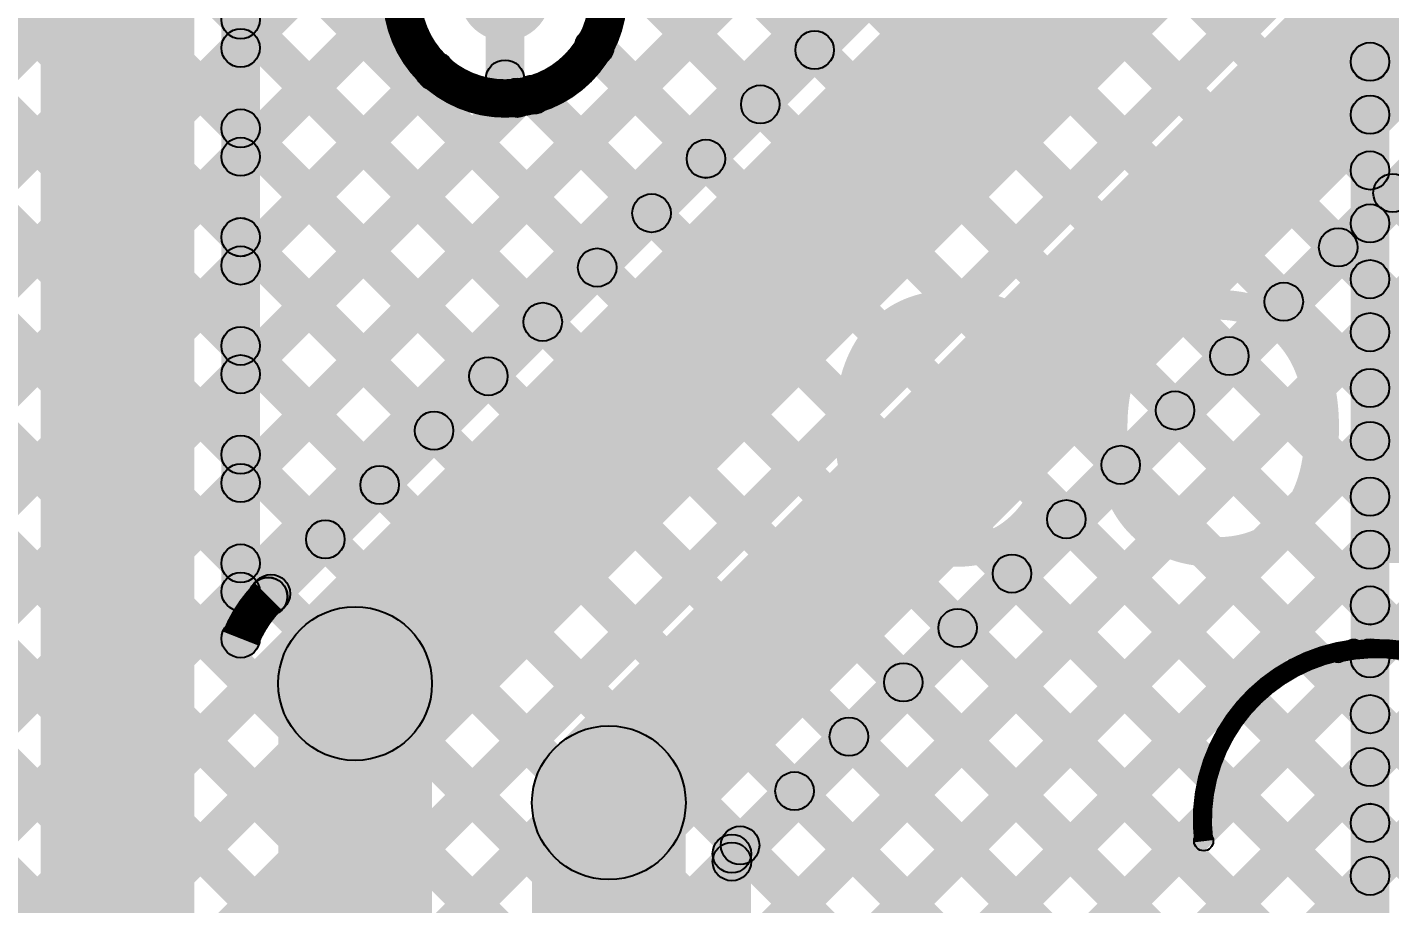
# Model space of a CAD drawing. Header units: millimetres. Extents: x -0.08 to 5.25, y -0.08 to 2.73.
# Drawn here: x 3.0687 to 3.4231, y 0.5857 to 0.8137 of the extents above; entities that cross this region are included whole.
import ezdxf

# ---------------------------------------------------------------- set-up
doc = ezdxf.new("R2010")
doc.units = ezdxf.units.MM
doc.header["$MEASUREMENT"] = 0
for name, color, linetype in [('BottomLayer', 5, 'Continuous'), ('TopLayer', 1, 'Continuous'), ('TopOverlay', 2, 'Continuous')]:
    doc.layers.add(name, color=color, linetype=linetype)

# ---------------------------------------------------------------- blocks, each defined once
blk = doc.blocks.new('CR1220_2_36')
at = {"layer": 'TopOverlay'}
h = blk.add_hatch(color=2, dxfattribs=at)
edge = h.paths.add_edge_path()
edge.add_arc((-0.248, 0.282), 0.0025, 0, 360)
h = blk.add_hatch(color=2, dxfattribs=at)
edge = h.paths.add_edge_path()
edge.add_arc((-0.244, 0.283), 0.0025, 0, 360)
h = blk.add_hatch(color=2, dxfattribs=at)
edge = h.paths.add_edge_path()
edge.add_arc((-0.283, 0.233), 0.0025, 0, 360)
at = {"layer": 'TopOverlay', "const_width": 0.005}
for points in [[(-0.283, 0.233, -0.414214), (-0.244, 0.283)], [(-0.248, 0.282, -0.414214), (-0.19332, 0.24732)]]:
    blk.add_lwpolyline(points, format="xyb", dxfattribs=at)
at = {"layer": 'TopOverlay'}
for centre in [(-0.248, 0.282), (-0.244, 0.283), (-0.283, 0.233)]:
    blk.add_circle(centre, 0.0025, dxfattribs=at)

msp = doc.modelspace()

# ---------------------------------------------------------------- hatches: boundary and pattern name
at = {"layer": 'BottomLayer'}
for points in [[(2.19295, 1.59846), (2.20002, 1.60554), (3.39495, 0.4106), (3.38788, 0.40353)], [(2.19295, 1.59846), (2.20002, 1.60554), (3.39495, 0.4106), (3.38788, 0.40353)], [(2.34415, 1.41898), (2.35122, 1.42605), (3.39, 0.38727), (3.38292, 0.3802)], [(2.34415, 1.41898), (2.35122, 1.42605), (3.39, 0.38727), (3.38292, 0.3802)], [(2.33338, 1.40146), (2.34045, 1.40853), (3.55945, 0.18954), (3.55238, 0.18246)], [(2.33338, 1.40146), (2.34045, 1.40853), (3.56145, 0.18754), (3.55438, 0.18046)], [(2.25152, 1.39846), (2.2586, 1.40554), (3.4766, 0.18754), (3.46952, 0.18046)], [(2.25153, 1.39846), (2.2586, 1.40554), (3.4746, 0.18954), (3.46753, 0.18246)], [(2.27981, 1.39846), (2.28688, 1.40554), (3.50288, 0.18954), (3.49581, 0.18246)], [(2.27981, 1.39846), (2.28688, 1.40554), (3.50488, 0.18754), (3.49781, 0.18046)], [(2.30809, 1.39846), (2.31517, 1.40554), (3.53117, 0.18954), (3.52409, 0.18246)], [(2.30809, 1.39846), (2.31516, 1.40554), (3.53316, 0.18754), (3.52609, 0.18046)], [(3.423, 0.4345), (3.413, 0.4345), (3.413, 1.36784), (3.423, 1.36784)], [(3.423, 0.4345), (3.413, 0.4345), (3.413, 1.36784), (3.423, 1.36784)], [(2.68523, 1.13446), (2.6923, 1.14154), (3.40867, 0.42517), (3.4016, 0.4181)], [(2.68523, 1.13446), (2.6923, 1.14154), (3.40867, 0.42517), (3.4016, 0.4181)], [(2.71351, 1.13446), (2.72058, 1.14154), (3.42154, 0.44058), (3.41446, 0.43351)], [(2.71352, 1.13446), (2.72059, 1.14154), (3.42154, 0.44059), (3.41446, 0.43352)], [(2.7418, 1.13446), (2.74887, 1.14154), (3.42154, 0.46887), (3.41446, 0.4618)], [(2.7418, 1.13446), (2.74887, 1.14154), (3.42154, 0.46887), (3.41446, 0.4618)], [(2.77008, 1.13446), (2.77716, 1.14154), (3.42154, 0.49716), (3.41446, 0.49008)], [(2.77008, 1.13446), (2.77715, 1.14154), (3.42154, 0.49715), (3.41446, 0.49008)], [(2.79836, 1.13446), (2.80544, 1.14154), (3.42154, 0.52544), (3.41446, 0.51837)], [(2.79837, 1.13446), (2.80544, 1.14154), (3.42154, 0.52544), (3.41446, 0.51837)], [(2.82665, 1.13446), (2.83372, 1.14154), (3.42154, 0.55372), (3.41446, 0.54665)], [(2.82665, 1.13446), (2.83372, 1.14154), (3.42154, 0.55372), (3.41446, 0.54665)], [(2.9115, 1.13446), (2.91857, 1.14154), (3.42154, 0.63857), (3.41446, 0.6315)], [(2.91151, 1.13446), (2.91858, 1.14154), (3.42154, 0.63858), (3.41446, 0.63151)], [(2.93979, 1.13446), (2.94686, 1.14154), (3.42154, 0.66686), (3.41446, 0.65979)], [(2.93979, 1.13446), (2.94686, 1.14154), (3.42154, 0.66686), (3.41446, 0.65979)], [(2.96807, 1.13446), (2.97515, 1.14154), (3.42154, 0.69515), (3.41446, 0.68807)], [(2.96807, 1.13446), (2.97514, 1.14154), (3.42154, 0.69514), (3.41446, 0.68807)], [(2.99636, 1.13446), (3.00343, 1.14154), (3.42154, 0.72343), (3.41446, 0.71636)], [(2.99636, 1.13446), (3.00343, 1.14154), (3.42154, 0.72343), (3.41446, 0.71636)], [(2.66554, 0.34256), (2.65846, 0.34963), (3.41446, 1.10563), (3.42154, 1.09856)], [(2.66554, 0.34256), (2.65846, 0.34963), (3.41446, 1.10563), (3.42154, 1.09856)], [(3.1709, 1.04478), (3.17797, 1.05185), (3.42154, 0.80828), (3.41446, 0.80121)], [(3.1709, 1.04478), (3.17797, 1.05185), (3.42154, 0.80828), (3.41446, 0.80121)], [(2.61657, 0.18046), (2.6095, 0.18754), (3.41446, 0.9925), (3.42154, 0.98543)], [(2.61857, 0.18246), (2.6115, 0.18954), (3.41446, 0.9925), (3.42154, 0.98543)], [(2.72124, 0.25685), (2.71417, 0.26392), (3.41446, 0.96421), (3.42154, 0.95714)], [(2.72124, 0.25685), (2.71417, 0.26392), (3.41446, 0.96421), (3.42154, 0.95714)], [(3.24092, 0.94647), (3.24799, 0.95354), (3.42154, 0.78), (3.41446, 0.77293)], [(3.24092, 0.94647), (3.24799, 0.95354), (3.42154, 0.77999), (3.41446, 0.77292)], [(2.65687, 0.39046), (2.6498, 0.39754), (3.19767, 0.94541), (3.20474, 0.93834)], [(2.65687, 0.39046), (2.6498, 0.39754), (3.19767, 0.94541), (3.20474, 0.93834)], [(3.2265, 0.9326), (3.23357, 0.93968), (3.42154, 0.75171), (3.41446, 0.74464)], [(3.2265, 0.9326), (3.23357, 0.93967), (3.42154, 0.75171), (3.41446, 0.74464)], [(2.66554, 0.37085), (2.65846, 0.37792), (3.21834, 0.93779), (3.22541, 0.93072)], [(2.66554, 0.37085), (2.65846, 0.37792), (3.21834, 0.93779), (3.22541, 0.93072)], [(2.74816, 0.25549), (2.74109, 0.26256), (3.41446, 0.93593), (3.42154, 0.92886)], [(2.74816, 0.25549), (2.74109, 0.26256), (3.41446, 0.93593), (3.42154, 0.92886)], [(2.76757, 0.24661), (2.7605, 0.25368), (3.41446, 0.90764), (3.42154, 0.90057)], [(2.76757, 0.24661), (2.7605, 0.25368), (3.41446, 0.90764), (3.42154, 0.90057)], [(2.78218, 0.23294), (2.77511, 0.24001), (3.41446, 0.87936), (3.42154, 0.87229)], [(2.78218, 0.23294), (2.77511, 0.24001), (3.41446, 0.87936), (3.42154, 0.87229)], [(2.79216, 0.21463), (2.78509, 0.2217), (3.41446, 0.85108), (3.42154, 0.844)], [(2.79216, 0.21463), (2.78509, 0.2217), (3.41446, 0.85108), (3.42154, 0.844)], [(2.60054, 0.24928), (2.59346, 0.25635), (3.16265, 0.82554), (3.16972, 0.81847)], [(2.60054, 0.24928), (2.59346, 0.25635), (3.16265, 0.82554), (3.16972, 0.81847)], [(2.94951, 0.34369), (2.94244, 0.35076), (3.41446, 0.82279), (3.42154, 0.81572)], [(2.94951, 0.34369), (2.94244, 0.35076), (3.41446, 0.82279), (3.42154, 0.81572)], [(3.198, 0.80019), (3.188, 0.80019), (3.188, 0.822), (3.198, 0.822)], [(3.198, 0.80019), (3.188, 0.80019), (3.188, 0.822), (3.198, 0.822)], [(3.21266, 0.80502), (3.21973, 0.81209), (3.42154, 0.61029), (3.41446, 0.60322)], [(3.21266, 0.80502), (3.21973, 0.81209), (3.42154, 0.61029), (3.41446, 0.60322)], [(2.60054, 0.22099), (2.59346, 0.22807), (3.17126, 0.80586), (3.17833, 0.79879)], [(2.60054, 0.221), (2.59346, 0.22807), (3.17126, 0.80586), (3.17833, 0.79879)], [(2.60054, 0.19271), (2.59346, 0.19978), (3.19259, 0.79891), (3.19966, 0.79184)], [(2.60054, 0.19271), (2.59346, 0.19978), (3.19259, 0.79891), (3.19966, 0.79184)], [(3.19674, 0.79266), (3.20381, 0.79973), (3.42154, 0.58201), (3.41446, 0.57494)], [(3.19674, 0.79266), (3.20381, 0.79973), (3.42154, 0.582), (3.41446, 0.57493)], [(2.98056, 0.34646), (2.97349, 0.35354), (3.41446, 0.79451), (3.42154, 0.78744)], [(2.98056, 0.34646), (2.97349, 0.35354), (3.41446, 0.79451), (3.42154, 0.78744)], [(3.00885, 0.34646), (3.00178, 0.35354), (3.41446, 0.76622), (3.42154, 0.75915)], [(3.00885, 0.34646), (3.00178, 0.35354), (3.41446, 0.76622), (3.42154, 0.75915)], [(3.03713, 0.34646), (3.03006, 0.35354), (3.41446, 0.73794), (3.42154, 0.73087)], [(3.03713, 0.34646), (3.03006, 0.35354), (3.41446, 0.73794), (3.42154, 0.73087)], [(3.06542, 0.34646), (3.05835, 0.35354), (3.41446, 0.70965), (3.42154, 0.70258)], [(3.06542, 0.34646), (3.05835, 0.35354), (3.41446, 0.70965), (3.42154, 0.70258)], [(3.0937, 0.34646), (3.08663, 0.35354), (3.41446, 0.68137), (3.42154, 0.6743)], [(3.0937, 0.34646), (3.08663, 0.35354), (3.41446, 0.68137), (3.42154, 0.6743)], [(3.12199, 0.34646), (3.11491, 0.35354), (3.41446, 0.65309), (3.42154, 0.64601)], [(3.12199, 0.34646), (3.11491, 0.35354), (3.41446, 0.65309), (3.42154, 0.64601)], [(3.15027, 0.34646), (3.1432, 0.35354), (3.41446, 0.6248), (3.42154, 0.61773)], [(3.15027, 0.34646), (3.1432, 0.35354), (3.41446, 0.6248), (3.42154, 0.61773)], [(3.17362, 0.34153), (3.16654, 0.3486), (3.41446, 0.59652), (3.42154, 0.58945)], [(3.17361, 0.34153), (3.16654, 0.3486), (3.41446, 0.59652), (3.42154, 0.58945)]]:
    msp.add_hatch(color=5, dxfattribs=at).paths.add_polyline_path(points)
h = msp.add_hatch(color=5, dxfattribs=at)
edge = h.paths.add_edge_path()
edge.add_arc((3.193, 0.822), 0.01181, 0, 360)
h = msp.add_hatch(color=5, dxfattribs=at)
edge = h.paths.add_edge_path()
edge.add_arc((3.2162, 0.80856), 0.005, 0, 360)
h = msp.add_hatch(color=5, dxfattribs=at)
edge = h.paths.add_edge_path()
edge.add_arc((3.2162, 0.80856), 0.005, 0, 360)
h = msp.add_hatch(color=5, dxfattribs=at)
edge = h.paths.add_edge_path()
edge.add_arc((3.418, 0.80475), 0.005, 0, 360)
h = msp.add_hatch(color=5, dxfattribs=at)
edge = h.paths.add_edge_path()
edge.add_arc((3.418, 0.80474), 0.005, 0, 360)
h = msp.add_hatch(color=5, dxfattribs=at)
edge = h.paths.add_edge_path()
edge.add_arc((3.17479, 0.80232), 0.005, 0, 360)
h = msp.add_hatch(color=5, dxfattribs=at)
edge = h.paths.add_edge_path()
edge.add_arc((3.17479, 0.80232), 0.005, 0, 360)
h = msp.add_hatch(color=5, dxfattribs=at)
edge = h.paths.add_edge_path()
edge.add_arc((3.193, 0.80019), 0.005, 0, 360)
h = msp.add_hatch(color=5, dxfattribs=at)
edge = h.paths.add_edge_path()
edge.add_arc((3.193, 0.80019), 0.005, 0, 360)
h = msp.add_hatch(color=5, dxfattribs=at)
edge = h.paths.add_edge_path()
edge.add_arc((3.20027, 0.79619), 0.005, 0, 360)
h = msp.add_hatch(color=5, dxfattribs=at)
edge = h.paths.add_edge_path()
edge.add_arc((3.20028, 0.7962), 0.005, 0, 360)
h = msp.add_hatch(color=5, dxfattribs=at)
edge = h.paths.add_edge_path()
edge.add_arc((3.19613, 0.79537), 0.005, 0, 360)
h = msp.add_hatch(color=5, dxfattribs=at)
edge = h.paths.add_edge_path()
edge.add_arc((3.19613, 0.79537), 0.005, 0, 360)
h = msp.add_hatch(color=5, dxfattribs=at)
edge = h.paths.add_edge_path()
edge.add_arc((3.418, 0.79097), 0.005, 0, 360)
h = msp.add_hatch(color=5, dxfattribs=at)
edge = h.paths.add_edge_path()
edge.add_arc((3.418, 0.79097), 0.005, 0, 360)
h = msp.add_hatch(color=5, dxfattribs=at)
edge = h.paths.add_edge_path()
edge.add_arc((3.418, 0.77646), 0.005, 0, 360)
h = msp.add_hatch(color=5, dxfattribs=at)
edge = h.paths.add_edge_path()
edge.add_arc((3.418, 0.77646), 0.005, 0, 360)
h = msp.add_hatch(color=5, dxfattribs=at)
edge = h.paths.add_edge_path()
edge.add_arc((3.418, 0.76269), 0.005, 0, 360)
h = msp.add_hatch(color=5, dxfattribs=at)
edge = h.paths.add_edge_path()
edge.add_arc((3.418, 0.76269), 0.005, 0, 360)
h = msp.add_hatch(color=5, dxfattribs=at)
edge = h.paths.add_edge_path()
edge.add_arc((3.418, 0.74818), 0.005, 0, 360)
h = msp.add_hatch(color=5, dxfattribs=at)
edge = h.paths.add_edge_path()
edge.add_arc((3.418, 0.74818), 0.005, 0, 360)
h = msp.add_hatch(color=5, dxfattribs=at)
edge = h.paths.add_edge_path()
edge.add_arc((3.418, 0.7344), 0.005, 0, 360)
h = msp.add_hatch(color=5, dxfattribs=at)
edge = h.paths.add_edge_path()
edge.add_arc((3.418, 0.7344), 0.005, 0, 360)
h = msp.add_hatch(color=5, dxfattribs=at)
edge = h.paths.add_edge_path()
edge.add_arc((3.418, 0.71989), 0.005, 0, 360)
h = msp.add_hatch(color=5, dxfattribs=at)
edge = h.paths.add_edge_path()
edge.add_arc((3.418, 0.71989), 0.005, 0, 360)
h = msp.add_hatch(color=5, dxfattribs=at)
edge = h.paths.add_edge_path()
edge.add_arc((3.418, 0.70612), 0.005, 0, 360)
h = msp.add_hatch(color=5, dxfattribs=at)
edge = h.paths.add_edge_path()
edge.add_arc((3.418, 0.70612), 0.005, 0, 360)
h = msp.add_hatch(color=5, dxfattribs=at)
edge = h.paths.add_edge_path()
edge.add_arc((3.418, 0.69161), 0.005, 0, 360)
h = msp.add_hatch(color=5, dxfattribs=at)
edge = h.paths.add_edge_path()
edge.add_arc((3.418, 0.69161), 0.005, 0, 360)
h = msp.add_hatch(color=5, dxfattribs=at)
edge = h.paths.add_edge_path()
edge.add_arc((3.418, 0.67783), 0.005, 0, 360)
h = msp.add_hatch(color=5, dxfattribs=at)
edge = h.paths.add_edge_path()
edge.add_arc((3.418, 0.67783), 0.005, 0, 360)
h = msp.add_hatch(color=5, dxfattribs=at)
edge = h.paths.add_edge_path()
edge.add_arc((3.418, 0.66333), 0.005, 0, 360)
h = msp.add_hatch(color=5, dxfattribs=at)
edge = h.paths.add_edge_path()
edge.add_arc((3.418, 0.66332), 0.005, 0, 360)
h = msp.add_hatch(color=5, dxfattribs=at)
edge = h.paths.add_edge_path()
edge.add_arc((3.418, 0.64955), 0.005, 0, 360)
h = msp.add_hatch(color=5, dxfattribs=at)
edge = h.paths.add_edge_path()
edge.add_arc((3.418, 0.64955), 0.005, 0, 360)
h = msp.add_hatch(color=5, dxfattribs=at)
edge = h.paths.add_edge_path()
edge.add_arc((3.418, 0.63504), 0.005, 0, 360)
h = msp.add_hatch(color=5, dxfattribs=at)
edge = h.paths.add_edge_path()
edge.add_arc((3.418, 0.63504), 0.005, 0, 360)
h = msp.add_hatch(color=5, dxfattribs=at)
edge = h.paths.add_edge_path()
edge.add_arc((3.418, 0.62127), 0.005, 0, 360)
h = msp.add_hatch(color=5, dxfattribs=at)
edge = h.paths.add_edge_path()
edge.add_arc((3.418, 0.62127), 0.005, 0, 360)
h = msp.add_hatch(color=5, dxfattribs=at)
edge = h.paths.add_edge_path()
edge.add_arc((3.418, 0.60676), 0.005, 0, 360)
h = msp.add_hatch(color=5, dxfattribs=at)
edge = h.paths.add_edge_path()
edge.add_arc((3.418, 0.60675), 0.005, 0, 360)
h = msp.add_hatch(color=5, dxfattribs=at)
edge = h.paths.add_edge_path()
edge.add_arc((3.418, 0.59298), 0.005, 0, 360)
h = msp.add_hatch(color=5, dxfattribs=at)
edge = h.paths.add_edge_path()
edge.add_arc((3.418, 0.59298), 0.005, 0, 360)
at = {"layer": 'TopLayer'}
for points in [[(3.12775, 0.66336), (3.12068, 0.67043), (3.79579, 1.34554), (3.80286, 1.33846)], [(3.12775, 0.69165), (3.12068, 0.69872), (3.7675, 1.34554), (3.77457, 1.33846)], [(3.13494, 0.66212), (3.12786, 0.66919), (3.79781, 1.33914), (3.80488, 1.33206)], [(3.11222, 0.13643), (3.07222, 0.13643), (3.07222, 1.328), (3.11222, 1.328)], [(3.16814, 0.62886), (3.13986, 0.65714), (3.80986, 1.32714), (3.83814, 1.29886)], [(3.12922, 0.65471), (3.11922, 0.65471), (3.11922, 1.279), (3.12922, 1.279)], [(3.12922, 0.65471), (3.11922, 0.65471), (3.11922, 1.279), (3.12922, 1.279)], [(3.23414, 0.59786), (3.20586, 0.62614), (3.84086, 1.26114), (3.86914, 1.23286)], [(3.12775, 0.69165), (3.12068, 0.69872), (3.66746, 1.2455), (3.67454, 1.23843)], [(3.12775, 0.66336), (3.12068, 0.67043), (3.66746, 1.21721), (3.67454, 1.21014)], [(3.25554, 0.56487), (3.24846, 0.57194), (3.89506, 1.21854), (3.90213, 1.21146)], [(3.25554, 0.59315), (3.24846, 0.60022), (3.86678, 1.21854), (3.87385, 1.21146)], [(3.25554, 0.59521), (3.24846, 0.60228), (3.86472, 1.21854), (3.87179, 1.21146)], [(3.13494, 0.66212), (3.12786, 0.66919), (3.66746, 1.20879), (3.67454, 1.20172)], [(3.25554, 0.53658), (3.24846, 0.54365), (3.86846, 1.16365), (3.87554, 1.15658)], [(3.12775, 0.80478), (3.12068, 0.81185), (3.45037, 1.14154), (3.45744, 1.13446)], [(3.12775, 0.80478), (3.12068, 0.81185), (3.45037, 1.14154), (3.45744, 1.13446)], [(3.25554, 0.5083), (3.24846, 0.51537), (3.86846, 1.13537), (3.87554, 1.1283)], [(3.25554, 0.48001), (3.24846, 0.48709), (3.86846, 1.10709), (3.87554, 1.10001)], [(3.25554, 0.45173), (3.24846, 0.4588), (3.86846, 1.0788), (3.87554, 1.07173)], [(3.25554, 0.42345), (3.24846, 0.43052), (3.86846, 1.05052), (3.87554, 1.04345)], [(3.12068, 0.95357), (3.12775, 0.96064), (3.27707, 0.81133), (3.27, 0.80425)], [(3.12068, 0.95357), (3.12775, 0.96064), (3.27707, 0.81132), (3.27, 0.80425)], [(3.12068, 0.92529), (3.12775, 0.93236), (3.26293, 0.79718), (3.25586, 0.79011)], [(3.12068, 0.92528), (3.12775, 0.93235), (3.26293, 0.79718), (3.25586, 0.79011)], [(3.12068, 0.84043), (3.12775, 0.8475), (3.2205, 0.75476), (3.21343, 0.74769)], [(3.12068, 0.84043), (3.12775, 0.8475), (3.2205, 0.75476), (3.21343, 0.74768)], [(3.12775, 0.7765), (3.12068, 0.78357), (3.16265, 0.82554), (3.16972, 0.81847)], [(3.12775, 0.7765), (3.12068, 0.78357), (3.16265, 0.82554), (3.16972, 0.81847)], [(3.12068, 0.81215), (3.12775, 0.81922), (3.20636, 0.74062), (3.19929, 0.73354)], [(3.12068, 0.81215), (3.12775, 0.81922), (3.20636, 0.74061), (3.19929, 0.73354)], [(3.198, 0.80019), (3.188, 0.80019), (3.188, 0.822), (3.198, 0.822)], [(3.198, 0.80019), (3.188, 0.80019), (3.188, 0.822), (3.198, 0.822)], [(3.21266, 0.80502), (3.21973, 0.81209), (3.24879, 0.78304), (3.24172, 0.77597)], [(3.21266, 0.80502), (3.21973, 0.81209), (3.24878, 0.78304), (3.24171, 0.77597)], [(3.12775, 0.74821), (3.12068, 0.75528), (3.17126, 0.80586), (3.17833, 0.79879)], [(3.12775, 0.74821), (3.12068, 0.75529), (3.17126, 0.80586), (3.17833, 0.79879)], [(3.12775, 0.71993), (3.12068, 0.727), (3.19259, 0.79891), (3.19966, 0.79184)], [(3.12775, 0.71993), (3.12068, 0.727), (3.19259, 0.79891), (3.19966, 0.79184)], [(3.19674, 0.79266), (3.20381, 0.79973), (3.23464, 0.7689), (3.22757, 0.76183)], [(3.19674, 0.79266), (3.20381, 0.79973), (3.23464, 0.7689), (3.22757, 0.76183)], [(3.12068, 0.78386), (3.12775, 0.79094), (3.19222, 0.72647), (3.18515, 0.7194)], [(3.12068, 0.78386), (3.12775, 0.79093), (3.19222, 0.72647), (3.18515, 0.7194)], [(3.42032, 0.76707), (3.42739, 0.77414), (3.79745, 0.40409), (3.79037, 0.39702)], [(3.12068, 0.75558), (3.12775, 0.76265), (3.17808, 0.71233), (3.171, 0.70526)], [(3.12068, 0.75558), (3.12775, 0.76265), (3.17807, 0.71233), (3.171, 0.70526)], [(3.40618, 0.75293), (3.41325, 0.76), (3.78329, 0.38996), (3.77622, 0.38289)], [(3.39204, 0.73878), (3.39911, 0.74586), (3.7795, 0.36547), (3.77242, 0.3584)], [(3.12068, 0.7273), (3.12775, 0.73437), (3.16393, 0.69819), (3.15686, 0.69112)], [(3.12068, 0.72729), (3.12775, 0.73436), (3.16393, 0.69819), (3.15686, 0.69112)], [(3.3779, 0.72464), (3.38497, 0.73171), (3.87554, 0.24115), (3.86846, 0.23407)], [(3.36375, 0.7105), (3.37083, 0.71757), (3.87554, 0.21286), (3.86846, 0.20579)], [(3.12068, 0.69901), (3.12775, 0.70608), (3.14979, 0.68405), (3.14272, 0.67698)], [(3.12068, 0.69901), (3.12775, 0.70608), (3.14979, 0.68405), (3.14272, 0.67697)], [(3.34961, 0.69636), (3.35668, 0.70343), (3.87058, 0.18954), (3.86351, 0.18246)], [(3.33547, 0.68222), (3.34254, 0.68929), (3.84229, 0.18954), (3.83522, 0.18246)], [(3.12068, 0.67073), (3.12775, 0.6778), (3.13565, 0.6699), (3.12858, 0.66283)], [(3.12068, 0.67073), (3.12775, 0.6778), (3.13565, 0.6699), (3.12858, 0.66283)], [(3.32133, 0.66807), (3.3284, 0.67514), (3.81401, 0.18954), (3.80694, 0.18246)], [(3.30719, 0.65393), (3.31426, 0.661), (3.78572, 0.18954), (3.77865, 0.18246)], [(3.29304, 0.63979), (3.30012, 0.64686), (3.75744, 0.18954), (3.75037, 0.18246)], [(3.174, 0.318), (3.134, 0.318), (3.134, 0.643), (3.174, 0.643)], [(3.2789, 0.62565), (3.28597, 0.63272), (3.51113, 0.40756), (3.50406, 0.40049)], [(3.26476, 0.6115), (3.27183, 0.61858), (3.49325, 0.39716), (3.48618, 0.39009)], [(3.24, 0.184), (3.2, 0.184), (3.2, 0.612), (3.24, 0.612)], [(3.25062, 0.59736), (3.25769, 0.60443), (3.43231, 0.42981), (3.42524, 0.42274)], [(3.257, 0.186), (3.247, 0.186), (3.247, 0.59875), (3.257, 0.59875)]]:
    msp.add_hatch(color=1, dxfattribs=at).paths.add_polyline_path(points)
h = msp.add_hatch(color=1, dxfattribs=at)
edge = h.paths.add_edge_path()
edge.add_arc((3.193, 0.822), 0.01181, 0, 360)
h = msp.add_hatch(color=1, dxfattribs=at)
edge = h.paths.add_edge_path()
edge.add_arc((3.12422, 0.81568), 0.005, 0, 360)
h = msp.add_hatch(color=1, dxfattribs=at)
edge = h.paths.add_edge_path()
edge.add_arc((3.12422, 0.81568), 0.005, 0, 360)
h = msp.add_hatch(color=1, dxfattribs=at)
edge = h.paths.add_edge_path()
edge.add_arc((3.12422, 0.80832), 0.005, 0, 360)
h = msp.add_hatch(color=1, dxfattribs=at)
edge = h.paths.add_edge_path()
edge.add_arc((3.12422, 0.80832), 0.005, 0, 360)
h = msp.add_hatch(color=1, dxfattribs=at)
edge = h.paths.add_edge_path()
edge.add_arc((3.2162, 0.80856), 0.005, 0, 360)
h = msp.add_hatch(color=1, dxfattribs=at)
edge = h.paths.add_edge_path()
edge.add_arc((3.2162, 0.80856), 0.005, 0, 360)
h = msp.add_hatch(color=1, dxfattribs=at)
edge = h.paths.add_edge_path()
edge.add_arc((3.27354, 0.80779), 0.005, 0, 360)
h = msp.add_hatch(color=1, dxfattribs=at)
edge = h.paths.add_edge_path()
edge.add_arc((3.27353, 0.80779), 0.005, 0, 360)
h = msp.add_hatch(color=1, dxfattribs=at)
edge = h.paths.add_edge_path()
edge.add_arc((3.17479, 0.80232), 0.005, 0, 360)
h = msp.add_hatch(color=1, dxfattribs=at)
edge = h.paths.add_edge_path()
edge.add_arc((3.17479, 0.80232), 0.005, 0, 360)
h = msp.add_hatch(color=1, dxfattribs=at)
edge = h.paths.add_edge_path()
edge.add_arc((3.193, 0.80019), 0.005, 0, 360)
h = msp.add_hatch(color=1, dxfattribs=at)
edge = h.paths.add_edge_path()
edge.add_arc((3.193, 0.80019), 0.005, 0, 360)
h = msp.add_hatch(color=1, dxfattribs=at)
edge = h.paths.add_edge_path()
edge.add_arc((3.20027, 0.79619), 0.005, 0, 360)
h = msp.add_hatch(color=1, dxfattribs=at)
edge = h.paths.add_edge_path()
edge.add_arc((3.20028, 0.7962), 0.005, 0, 360)
h = msp.add_hatch(color=1, dxfattribs=at)
edge = h.paths.add_edge_path()
edge.add_arc((3.19613, 0.79537), 0.005, 0, 360)
h = msp.add_hatch(color=1, dxfattribs=at)
edge = h.paths.add_edge_path()
edge.add_arc((3.19613, 0.79537), 0.005, 0, 360)
h = msp.add_hatch(color=1, dxfattribs=at)
edge = h.paths.add_edge_path()
edge.add_arc((3.25939, 0.79365), 0.005, 0, 360)
h = msp.add_hatch(color=1, dxfattribs=at)
edge = h.paths.add_edge_path()
edge.add_arc((3.25939, 0.79365), 0.005, 0, 360)
h = msp.add_hatch(color=1, dxfattribs=at)
edge = h.paths.add_edge_path()
edge.add_arc((3.12422, 0.7874), 0.005, 0, 360)
h = msp.add_hatch(color=1, dxfattribs=at)
edge = h.paths.add_edge_path()
edge.add_arc((3.12422, 0.7874), 0.005, 0, 360)
h = msp.add_hatch(color=1, dxfattribs=at)
edge = h.paths.add_edge_path()
edge.add_arc((3.12422, 0.78003), 0.005, 0, 360)
h = msp.add_hatch(color=1, dxfattribs=at)
edge = h.paths.add_edge_path()
edge.add_arc((3.12422, 0.78003), 0.005, 0, 360)
h = msp.add_hatch(color=1, dxfattribs=at)
edge = h.paths.add_edge_path()
edge.add_arc((3.24525, 0.77951), 0.005, 0, 360)
h = msp.add_hatch(color=1, dxfattribs=at)
edge = h.paths.add_edge_path()
edge.add_arc((3.24525, 0.7795), 0.005, 0, 360)
h = msp.add_hatch(color=1, dxfattribs=at)
edge = h.paths.add_edge_path()
edge.add_arc((3.42386, 0.7706), 0.005, 0, 360)
h = msp.add_hatch(color=1, dxfattribs=at)
edge = h.paths.add_edge_path()
edge.add_arc((3.23111, 0.76536), 0.005, 0, 360)
h = msp.add_hatch(color=1, dxfattribs=at)
edge = h.paths.add_edge_path()
edge.add_arc((3.23111, 0.76536), 0.005, 0, 360)
h = msp.add_hatch(color=1, dxfattribs=at)
edge = h.paths.add_edge_path()
edge.add_arc((3.12422, 0.75912), 0.005, 0, 360)
h = msp.add_hatch(color=1, dxfattribs=at)
edge = h.paths.add_edge_path()
edge.add_arc((3.12422, 0.75911), 0.005, 0, 360)
h = msp.add_hatch(color=1, dxfattribs=at)
edge = h.paths.add_edge_path()
edge.add_arc((3.40972, 0.75646), 0.005, 0, 360)
h = msp.add_hatch(color=1, dxfattribs=at)
edge = h.paths.add_edge_path()
edge.add_arc((3.12422, 0.75175), 0.005, 0, 360)
h = msp.add_hatch(color=1, dxfattribs=at)
edge = h.paths.add_edge_path()
edge.add_arc((3.12422, 0.75175), 0.005, 0, 360)
h = msp.add_hatch(color=1, dxfattribs=at)
edge = h.paths.add_edge_path()
edge.add_arc((3.21697, 0.75122), 0.005, 0, 360)
h = msp.add_hatch(color=1, dxfattribs=at)
edge = h.paths.add_edge_path()
edge.add_arc((3.21697, 0.75122), 0.005, 0, 360)
h = msp.add_hatch(color=1, dxfattribs=at)
edge = h.paths.add_edge_path()
edge.add_arc((3.39557, 0.74232), 0.005, 0, 360)
h = msp.add_hatch(color=1, dxfattribs=at)
edge = h.paths.add_edge_path()
edge.add_arc((3.20282, 0.73708), 0.005, 0, 360)
h = msp.add_hatch(color=1, dxfattribs=at)
edge = h.paths.add_edge_path()
edge.add_arc((3.20282, 0.73708), 0.005, 0, 360)
h = msp.add_hatch(color=1, dxfattribs=at)
edge = h.paths.add_edge_path()
edge.add_arc((3.12422, 0.73083), 0.005, 0, 360)
h = msp.add_hatch(color=1, dxfattribs=at)
edge = h.paths.add_edge_path()
edge.add_arc((3.12422, 0.73083), 0.005, 0, 360)
h = msp.add_hatch(color=1, dxfattribs=at)
edge = h.paths.add_edge_path()
edge.add_arc((3.38143, 0.72818), 0.005, 0, 360)
h = msp.add_hatch(color=1, dxfattribs=at)
edge = h.paths.add_edge_path()
edge.add_arc((3.12422, 0.72347), 0.005, 0, 360)
h = msp.add_hatch(color=1, dxfattribs=at)
edge = h.paths.add_edge_path()
edge.add_arc((3.12422, 0.72347), 0.005, 0, 360)
h = msp.add_hatch(color=1, dxfattribs=at)
edge = h.paths.add_edge_path()
edge.add_arc((3.18868, 0.72294), 0.005, 0, 360)
h = msp.add_hatch(color=1, dxfattribs=at)
edge = h.paths.add_edge_path()
edge.add_arc((3.18868, 0.72294), 0.005, 0, 360)
h = msp.add_hatch(color=1, dxfattribs=at)
edge = h.paths.add_edge_path()
edge.add_arc((3.36729, 0.71404), 0.005, 0, 360)
h = msp.add_hatch(color=1, dxfattribs=at)
edge = h.paths.add_edge_path()
edge.add_arc((3.17454, 0.7088), 0.005, 0, 360)
h = msp.add_hatch(color=1, dxfattribs=at)
edge = h.paths.add_edge_path()
edge.add_arc((3.17454, 0.70879), 0.005, 0, 360)
h = msp.add_hatch(color=1, dxfattribs=at)
edge = h.paths.add_edge_path()
edge.add_arc((3.12422, 0.70255), 0.005, 0, 360)
h = msp.add_hatch(color=1, dxfattribs=at)
edge = h.paths.add_edge_path()
edge.add_arc((3.12422, 0.70255), 0.005, 0, 360)
h = msp.add_hatch(color=1, dxfattribs=at)
edge = h.paths.add_edge_path()
edge.add_arc((3.35315, 0.69989), 0.005, 0, 360)
h = msp.add_hatch(color=1, dxfattribs=at)
edge = h.paths.add_edge_path()
edge.add_arc((3.12422, 0.69518), 0.005, 0, 360)
h = msp.add_hatch(color=1, dxfattribs=at)
edge = h.paths.add_edge_path()
edge.add_arc((3.12422, 0.69518), 0.005, 0, 360)
h = msp.add_hatch(color=1, dxfattribs=at)
edge = h.paths.add_edge_path()
edge.add_arc((3.1604, 0.69465), 0.005, 0, 360)
h = msp.add_hatch(color=1, dxfattribs=at)
edge = h.paths.add_edge_path()
edge.add_arc((3.1604, 0.69465), 0.005, 0, 360)
h = msp.add_hatch(color=1, dxfattribs=at)
edge = h.paths.add_edge_path()
edge.add_arc((3.33901, 0.68575), 0.005, 0, 360)
h = msp.add_hatch(color=1, dxfattribs=at)
edge = h.paths.add_edge_path()
edge.add_arc((3.14626, 0.68051), 0.005, 0, 360)
h = msp.add_hatch(color=1, dxfattribs=at)
edge = h.paths.add_edge_path()
edge.add_arc((3.14626, 0.68051), 0.005, 0, 360)
h = msp.add_hatch(color=1, dxfattribs=at)
edge = h.paths.add_edge_path()
edge.add_arc((3.12422, 0.67426), 0.005, 0, 360)
h = msp.add_hatch(color=1, dxfattribs=at)
edge = h.paths.add_edge_path()
edge.add_arc((3.12422, 0.67426), 0.005, 0, 360)
h = msp.add_hatch(color=1, dxfattribs=at)
edge = h.paths.add_edge_path()
edge.add_arc((3.32486, 0.67161), 0.005, 0, 360)
h = msp.add_hatch(color=1, dxfattribs=at)
edge = h.paths.add_edge_path()
edge.add_arc((3.12422, 0.6669), 0.005, 0, 360)
h = msp.add_hatch(color=1, dxfattribs=at)
edge = h.paths.add_edge_path()
edge.add_arc((3.12422, 0.6669), 0.005, 0, 360)
h = msp.add_hatch(color=1, dxfattribs=at)
edge = h.paths.add_edge_path()
edge.add_arc((3.13137, 0.66563), 0.005, 0, 360)
h = msp.add_hatch(color=1, dxfattribs=at)
edge = h.paths.add_edge_path()
edge.add_arc((3.13137, 0.66563), 0.005, 0, 360)
h = msp.add_hatch(color=1, dxfattribs=at)
edge = h.paths.add_edge_path()
edge.add_arc((3.1314, 0.66566), 0.005, 0, 360)
h = msp.add_hatch(color=1, dxfattribs=at)
edge = h.paths.add_edge_path()
edge.add_arc((3.1314, 0.66566), 0.005, 0, 360)
h = msp.add_hatch(color=1, dxfattribs=at)
edge = h.paths.add_edge_path()
edge.add_arc((3.1314, 0.66566), 0.005, 0, 360)
h = msp.add_hatch(color=1, dxfattribs=at)
edge = h.paths.add_edge_path()
edge.add_arc((3.1314, 0.66566), 0.005, 0, 360)
h = msp.add_hatch(color=1, dxfattribs=at)
edge = h.paths.add_edge_path()
edge.add_arc((3.13211, 0.66637), 0.005, 0, 360)
h = msp.add_hatch(color=1, dxfattribs=at)
edge = h.paths.add_edge_path()
edge.add_arc((3.13211, 0.66637), 0.005, 0, 360)
h = msp.add_hatch(color=1, dxfattribs=at)
edge = h.paths.add_edge_path()
edge.add_arc((3.154, 0.643), 0.02, 0, 360)
h = msp.add_hatch(color=1, dxfattribs=at)
edge = h.paths.add_edge_path()
edge.add_arc((3.154, 0.643), 0.02, 0, 360)
h = msp.add_hatch(color=1, dxfattribs=at)
edge = h.paths.add_edge_path()
edge.add_arc((3.12422, 0.65471), 0.005, 0, 360)
h = msp.add_hatch(color=1, dxfattribs=at)
edge = h.paths.add_edge_path()
edge.add_arc((3.12422, 0.65471), 0.005, 0, 360)
h = msp.add_hatch(color=1, dxfattribs=at)
edge = h.paths.add_edge_path()
edge.add_arc((3.12422, 0.65471), 0.005, 0, 360)
h = msp.add_hatch(color=1, dxfattribs=at)
edge = h.paths.add_edge_path()
edge.add_arc((3.12422, 0.65471), 0.005, 0, 360)
h = msp.add_hatch(color=1, dxfattribs=at)
edge = h.paths.add_edge_path()
edge.add_arc((3.12422, 0.65471), 0.005, 0, 360)
h = msp.add_hatch(color=1, dxfattribs=at)
edge = h.paths.add_edge_path()
edge.add_arc((3.12422, 0.65471), 0.005, 0, 360)
h = msp.add_hatch(color=1, dxfattribs=at)
edge = h.paths.add_edge_path()
edge.add_arc((3.31072, 0.65747), 0.005, 0, 360)
h = msp.add_hatch(color=1, dxfattribs=at)
edge = h.paths.add_edge_path()
edge.add_arc((3.29658, 0.64332), 0.005, 0, 360)
h = msp.add_hatch(color=1, dxfattribs=at)
edge = h.paths.add_edge_path()
edge.add_arc((3.22, 0.612), 0.02, 0, 360)
h = msp.add_hatch(color=1, dxfattribs=at)
edge = h.paths.add_edge_path()
edge.add_arc((3.22, 0.612), 0.02, 0, 360)
h = msp.add_hatch(color=1, dxfattribs=at)
edge = h.paths.add_edge_path()
edge.add_arc((3.28244, 0.62918), 0.005, 0, 360)
h = msp.add_hatch(color=1, dxfattribs=at)
edge = h.paths.add_edge_path()
edge.add_arc((3.2683, 0.61504), 0.005, 0, 360)
h = msp.add_hatch(color=1, dxfattribs=at)
edge = h.paths.add_edge_path()
edge.add_arc((3.252, 0.59875), 0.005, 0, 360)
h = msp.add_hatch(color=1, dxfattribs=at)
edge = h.paths.add_edge_path()
edge.add_arc((3.252, 0.59875), 0.005, 0, 360)
h = msp.add_hatch(color=1, dxfattribs=at)
edge = h.paths.add_edge_path()
edge.add_arc((3.25415, 0.6009), 0.005, 0, 360)
h = msp.add_hatch(color=1, dxfattribs=at)
edge = h.paths.add_edge_path()
edge.add_arc((3.252, 0.59669), 0.005, 0, 360)

# ---------------------------------------------------------------- linework, layer by layer
at = {"layer": 'BottomLayer', "const_width": 0.01}
msp.add_lwpolyline([(3.21981, 0.822, 1), (3.16619, 0.822, 1)], format="xyb", close=True, dxfattribs=at)
msp.add_lwpolyline([(3.21981, 0.822, 1), (3.16619, 0.822, 1)], format="xyb", close=True, dxfattribs=at)
at = {"layer": 'BottomLayer'}
for centre in [(3.2162, 0.80856), (3.2162, 0.80856), (3.418, 0.80475), (3.418, 0.80474), (3.17479, 0.80232), (3.17479, 0.80232), (3.193, 0.80019), (3.193, 0.80019), (3.20027, 0.79619), (3.20028, 0.7962), (3.19613, 0.79537), (3.19613, 0.79537), (3.418, 0.79097), (3.418, 0.79097), (3.418, 0.77646), (3.418, 0.77646), (3.418, 0.76269), (3.418, 0.76269), (3.418, 0.74818), (3.418, 0.74818), (3.418, 0.7344), (3.418, 0.7344), (3.418, 0.71989), (3.418, 0.71989), (3.418, 0.70612), (3.418, 0.70612), (3.418, 0.69161), (3.418, 0.69161), (3.418, 0.67783), (3.418, 0.67783), (3.418, 0.66333), (3.418, 0.66332), (3.418, 0.64955), (3.418, 0.64955), (3.418, 0.63504), (3.418, 0.63504), (3.418, 0.62127), (3.418, 0.62127), (3.418, 0.60676), (3.418, 0.60675), (3.418, 0.59298), (3.418, 0.59298)]:
    msp.add_circle(centre, 0.005, dxfattribs=at)
at = {"layer": 'TopLayer', "const_width": 0.01}
msp.add_lwpolyline([(3.21981, 0.822, 1), (3.16619, 0.822, 1)], format="xyb", close=True, dxfattribs=at)
msp.add_lwpolyline([(3.21981, 0.822, 1), (3.16619, 0.822, 1)], format="xyb", close=True, dxfattribs=at)
for points in [[(3.12422, 0.65471, -0.103365), (3.1314, 0.66566)], [(3.12422, 0.65471, -0.103365), (3.1314, 0.66566)], [(3.12422, 0.65471, -0.103055), (3.13137, 0.66563)], [(3.12422, 0.65471, -0.103055), (3.13137, 0.66563)]]:
    msp.add_lwpolyline(points, format="xyb", dxfattribs=at)
at = {"layer": 'TopLayer'}
for centre, radius in [((3.12422, 0.81568), 0.005), ((3.12422, 0.81568), 0.005), ((3.12422, 0.80832), 0.005), ((3.12422, 0.80832), 0.005), ((3.2162, 0.80856), 0.005), ((3.2162, 0.80856), 0.005), ((3.27353, 0.80779), 0.005), ((3.27354, 0.80779), 0.005), ((3.17479, 0.80232), 0.005), ((3.17479, 0.80232), 0.005), ((3.193, 0.80019), 0.005), ((3.193, 0.80019), 0.005), ((3.20027, 0.79619), 0.005), ((3.20028, 0.7962), 0.005), ((3.19613, 0.79537), 0.005), ((3.19613, 0.79537), 0.005), ((3.25939, 0.79365), 0.005), ((3.25939, 0.79365), 0.005), ((3.12422, 0.7874), 0.005), ((3.12422, 0.7874), 0.005), ((3.12422, 0.78003), 0.005), ((3.12422, 0.78003), 0.005), ((3.24525, 0.77951), 0.005), ((3.24525, 0.7795), 0.005), ((3.42386, 0.7706), 0.005), ((3.23111, 0.76536), 0.005), ((3.23111, 0.76536), 0.005), ((3.12422, 0.75912), 0.005), ((3.12422, 0.75911), 0.005), ((3.40972, 0.75646), 0.005), ((3.12422, 0.75175), 0.005), ((3.12422, 0.75175), 0.005), ((3.21697, 0.75122), 0.005), ((3.21697, 0.75122), 0.005), ((3.39557, 0.74232), 0.005), ((3.20282, 0.73708), 0.005), ((3.20282, 0.73708), 0.005), ((3.12422, 0.73083), 0.005), ((3.12422, 0.73083), 0.005), ((3.38143, 0.72818), 0.005), ((3.12422, 0.72347), 0.005), ((3.12422, 0.72347), 0.005), ((3.18868, 0.72294), 0.005), ((3.18868, 0.72294), 0.005), ((3.36729, 0.71404), 0.005), ((3.17454, 0.7088), 0.005), ((3.17454, 0.70879), 0.005), ((3.12422, 0.70255), 0.005), ((3.12422, 0.70255), 0.005), ((3.35315, 0.69989), 0.005), ((3.12422, 0.69518), 0.005), ((3.12422, 0.69518), 0.005), ((3.1604, 0.69465), 0.005), ((3.1604, 0.69465), 0.005), ((3.33901, 0.68575), 0.005), ((3.14626, 0.68051), 0.005), ((3.14626, 0.68051), 0.005), ((3.12422, 0.67426), 0.005), ((3.12422, 0.67426), 0.005), ((3.32486, 0.67161), 0.005), ((3.12422, 0.6669), 0.005), ((3.12422, 0.6669), 0.005), ((3.13137, 0.66563), 0.005), ((3.13137, 0.66563), 0.005), ((3.1314, 0.66566), 0.005), ((3.1314, 0.66566), 0.005), ((3.1314, 0.66566), 0.005), ((3.1314, 0.66566), 0.005), ((3.13211, 0.66637), 0.005), ((3.13211, 0.66637), 0.005), ((3.154, 0.643), 0.02), ((3.154, 0.643), 0.02), ((3.12422, 0.65471), 0.005), ((3.12422, 0.65471), 0.005), ((3.12422, 0.65471), 0.005), ((3.12422, 0.65471), 0.005), ((3.12422, 0.65471), 0.005), ((3.12422, 0.65471), 0.005), ((3.31072, 0.65747), 0.005), ((3.29658, 0.64332), 0.005), ((3.22, 0.612), 0.02), ((3.22, 0.612), 0.02), ((3.28244, 0.62918), 0.005), ((3.2683, 0.61504), 0.005), ((3.252, 0.59875), 0.005), ((3.252, 0.59875), 0.005), ((3.25415, 0.6009), 0.005), ((3.252, 0.59669), 0.005)]:
    msp.add_circle(centre, radius, dxfattribs=at)

# ---------------------------------------------------------------- block references
at = {"rotation": 360}
msp.add_blockref('CR1220_2_36', (3.65773, 0.369), dxfattribs=at)

# ---------------------------------------------------------------- texts
at = {"layer": 'TopOverlay'}
msp.add_text('COIN_CELL', height=0.07, rotation=360, dxfattribs=at).set_placement((3.274, 0.67436))

doc.saveas('drawing.dxf')
